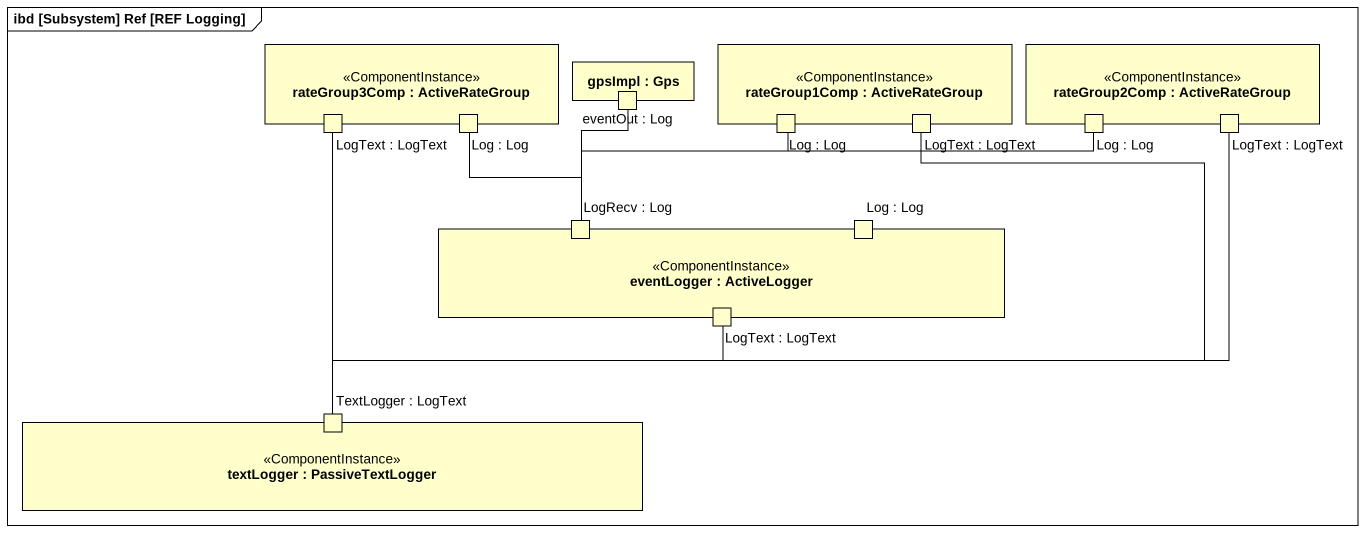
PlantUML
@startuml
mainframe ibd [Subsystem] Ref [REF Logging]
rectangle "rateGroup3Comp : ActiveRateGroup" as rateGroup3Comp <<ComponentInstance>> #FFFFCC {
  port "LogText : LogText" as LogText_LogText #FFFFCC
  port "Log : Log" as Log_Log #FFFFCC
}
rectangle "gpsImpl : Gps" as gpsImpl #FFFFCC {
  port "eventOut : Log" as eventOut_Log #FFFFCC
}
rectangle "rateGroup1Comp : ActiveRateGroup" as rateGroup1Comp <<ComponentInstance>> #FFFFCC {
  port "Log : Log" as Log_Log_2 #FFFFCC
  port "LogText : LogText" as LogText_LogText_2 #FFFFCC
}
rectangle "rateGroup2Comp : ActiveRateGroup" as rateGroup2Comp <<ComponentInstance>> #FFFFCC {
  port "Log : Log" as Log_Log_3 #FFFFCC
  port "LogText : LogText" as LogText_LogText_3 #FFFFCC
}
rectangle "eventLogger : ActiveLogger" as eventLogger <<ComponentInstance>> #FFFFCC {
  port "LogRecv : Log" as LogRecv_Log #FFFFCC
  port "Log : Log" as Log_Log_4 #FFFFCC
  port "LogText : LogText" as LogText_LogText_4 #FFFFCC
}
rectangle "textLogger : PassiveTextLogger" as textLogger <<ComponentInstance>> #FFFFCC {
  port "TextLogger : LogText" as TextLogger_LogText #FFFFCC
}
LogText_LogText -- TextLogger_LogText
Log_Log -- LogRecv_Log
eventOut_Log -- LogRecv_Log
Log_Log_2 -left- LogRecv_Log
LogText_LogText_2 -left- TextLogger_LogText
Log_Log_3 -left- LogRecv_Log
LogText_LogText_3 -left- TextLogger_LogText
LogText_LogText_4 -left- TextLogger_LogText
@enduml
